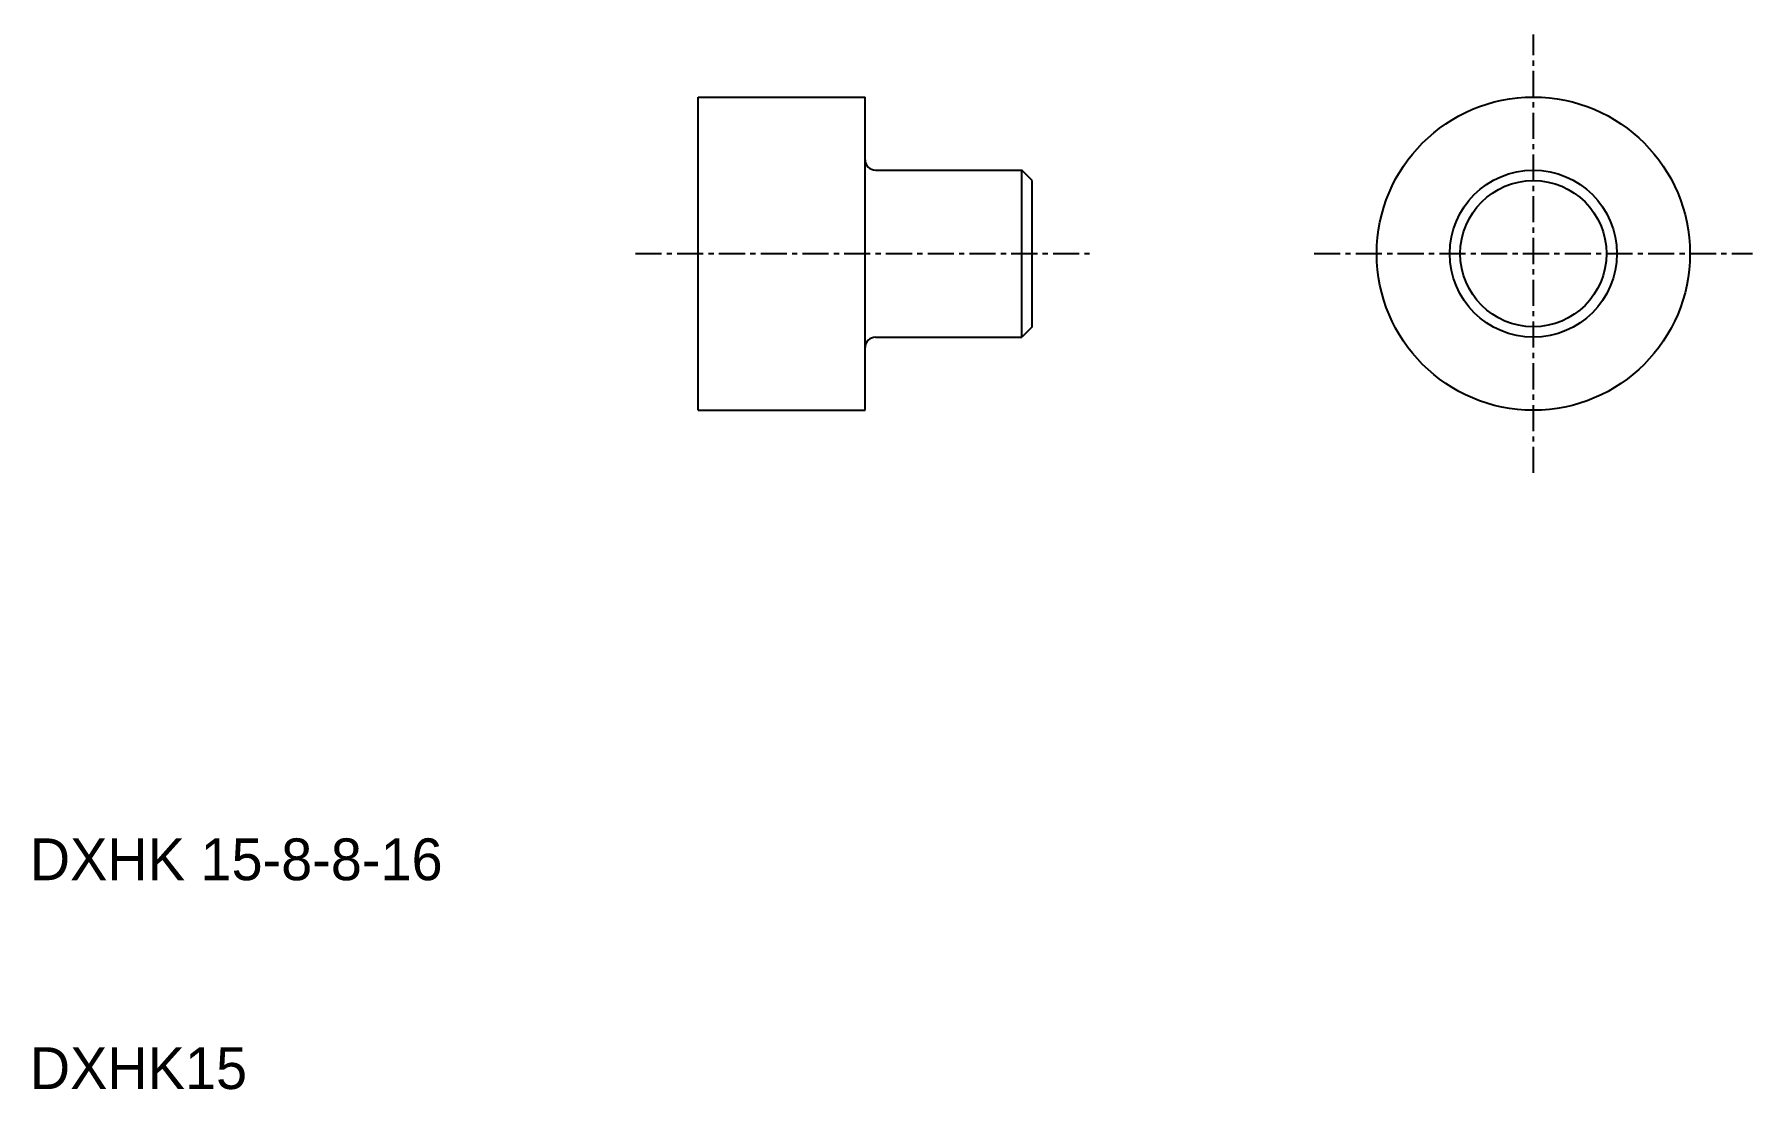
# Model space of a CAD drawing. Extents: x 10.2 to 92.5, y 10 to 60.5.
import ezdxf

# ---------------------------------------------------------------- set-up
doc = ezdxf.new("R2010")
doc.units = 0
doc.linetypes.add('CENTER', pattern=[2, 1.25, -0.25, 0.25, -0.25])
doc.layers.get('0').update_dxf_attribs({"linetype": 'CONTINUOUS'})
doc.layers.add('CENTER', color=1, linetype='CENTER')

msp = doc.modelspace()

# ---------------------------------------------------------------- linework, layer by layer
at = {"color": 7, "linetype": 'CONTINUOUS'}
for p, q in [((42, 42.5), (42, 57.5)), ((42, 57.5), (50, 57.5)), ((50, 54.5), (50, 57.5)), ((50, 45.5), (50, 54.5)), ((50.5, 54), (57.5, 54)), ((57.5, 46), (57.5, 54)), ((58, 53.5), (57.5, 54)), ((58, 46.5), (58, 53.5)), ((58, 46.5), (57.5, 46)), ((50, 42.5), (50, 45.5)), ((50.5, 46), (57.5, 46)), ((42, 42.5), (50, 42.5))]:
    msp.add_line(p, q, dxfattribs=at)
for radius in [7.5, 4, 3.5]:
    msp.add_circle((82, 50), radius, dxfattribs=at)
for centre, start, end in [((50.5, 54.5), 180, 270), ((50.5, 45.5), 90, 180)]:
    msp.add_arc(centre, 0.5, start, end, dxfattribs=at)
at = {"layer": 'CENTER', "color": 1, "linetype": 'CENTER'}
for p, q in [((82, 39.5), (82, 60.5)), ((39, 50), (61, 50)), ((71.5, 50), (92.5, 50))]:
    msp.add_line(p, q, dxfattribs=at)

# ---------------------------------------------------------------- texts
at = {"color": 7, "linetype": 'CONTINUOUS'}
for s, p in [('DXHK 15-8-8-16', (10, 20)), ('DXHK15', (10, 10))]:
    msp.add_text(s, height=2, dxfattribs=at).set_placement(p)

doc.saveas('drawing.dxf')
